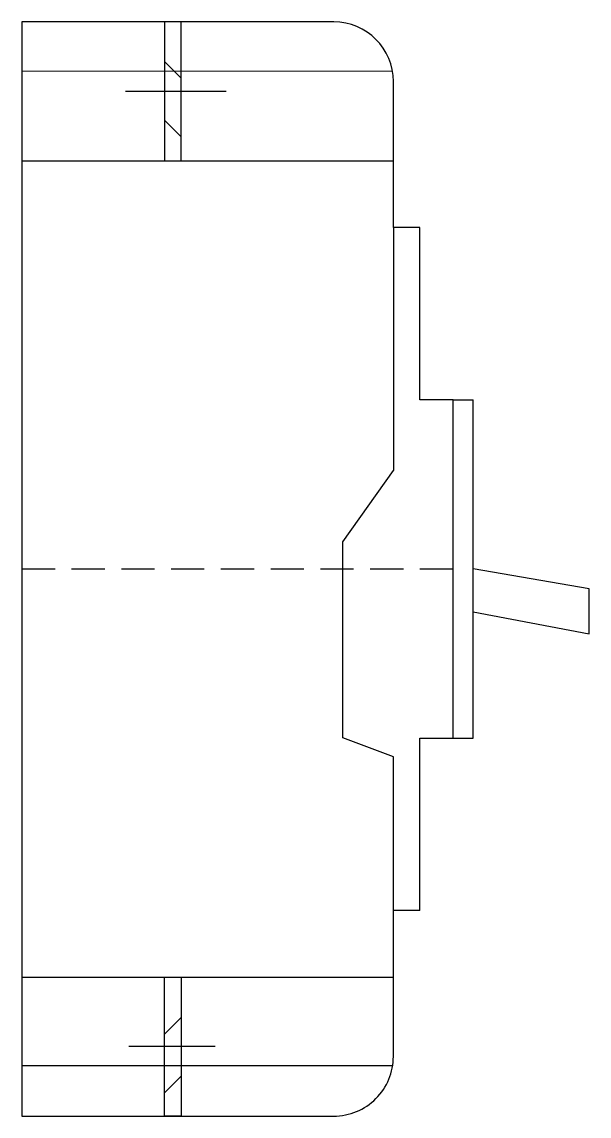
# Model space of a CAD drawing. Extents: x 0 to 86, y 0 to 165.
import ezdxf

# ---------------------------------------------------------------- set-up
doc = ezdxf.new("R2010")
doc.units = 0
doc.linetypes.add('HIDDEN', pattern=[0.375, 0.25, -0.125])

# ---------------------------------------------------------------- blocks, each defined once
blk = doc.blocks.new('fcdhcgftgyh')
h = blk.add_hatch()
h.set_pattern_fill('ANSI31', color=1, scale=50, angle=180, style=0)
h.set_pattern_definition([(135, (24207.7016, -2920.0524), (4.419417, 4.419417), [])])
h.paths.add_polyline_path([(22359.39, -989.2), (22356.89, -989.2), (22356.89, -1010.15), (22359.39, -1010.15)])
h = blk.add_hatch()
h.set_pattern_fill('ANSI31', color=1, scale=50, angle=180, style=0)
h.set_pattern_definition([(225, (24208.7016, 776.646), (4.419417, -4.419417), [])])
h.paths.add_polyline_path([(22359.39, -1154.2), (22356.89, -1154.2), (22356.89, -1133.26), (22359.39, -1133.26)])
for p, q in [((22382.39, -989.2), (22335.39, -989.2)), ((22391.39, -1020.2), (22391.39, -998.2)), ((22395.39, -1020.2), (22391.39, -1020.2)), ((22391.39, -1020.2), (22391.39, -1056.85)), ((22400.39, -1046.2), (22395.39, -1046.2)), ((22400.39, -1097.2), (22400.39, -1046.2)), ((22400.39, -1046.2), (22403.39, -1046.2)), ((22403.39, -1097.2), (22403.39, -1046.2)), ((22383.79, -1067.62), (22391.39, -1056.85)), ((22383.79, -1097.17), (22383.79, -1067.62)), ((22420.89, -1074.71), (22403.39, -1071.7)), ((22420.89, -1081.5), (22420.89, -1074.71)), ((22403.39, -1078.18), (22420.89, -1081.5)), ((22391.39, -1100.04), (22383.79, -1097.17)), ((22395.39, -1097.2), (22400.39, -1097.2)), ((22400.39, -1097.2), (22403.39, -1097.2)), ((22391.39, -1123.2), (22391.39, -1100.04)), ((22395.39, -1123.2), (22391.39, -1123.2))]:
    blk.add_line(p, q)
at = {"color": 1}
for p, q in [((22391.24, -996.61), (22335.39, -996.7)), ((22391.27, -1146.64), (22335.39, -1146.64))]:
    blk.add_line(p, q, dxfattribs=at)
at = {"color": 7}
for p, q in [((22366.2, -999.7), (22351, -999.7)), ((22364.51, -1143.7), (22351.5, -1143.7))]:
    blk.add_line(p, q, dxfattribs=at)
at = {"color": 3}
for p, q in [((22335.39, -1010.14), (22391.39, -1010.14)), ((22335.39, -1133.26), (22391.39, -1133.26))]:
    blk.add_line(p, q, dxfattribs=at)
at = {"color": 6, "linetype": 'HIDDEN', "ltscale": 20}
blk.add_line((22335.39, -1071.7), (22400.39, -1071.7), dxfattribs=at)
blk.add_lwpolyline([(22382.39, -989.2), (22335.39, -989.2), (22335.39, -1154.2), (22382.39, -1154.2, 0.414214), (22391.39, -1145.2), (22391.39, -1123.2)], format="xyb")
at = {"color": 1}
for points in [[(22359.39, -989.2), (22356.89, -989.2), (22356.89, -1010.15), (22359.39, -1010.15)], [(22359.39, -1154.2), (22356.89, -1154.2), (22356.89, -1133.26), (22359.39, -1133.26)]]:
    blk.add_lwpolyline(points, close=True, dxfattribs=at)
for points in [[(22395.39, -1046.2), (22395.39, -1020.2)], [(22395.39, -1123.2), (22395.39, -1097.2)]]:
    blk.add_lwpolyline(points)
blk.add_arc((22382.39, -998.2), 9, 0, 90)

msp = doc.modelspace()

# ---------------------------------------------------------------- block references
msp.add_blockref('fcdhcgftgyh', (-22335.39, 1154.2))

doc.saveas('drawing.dxf')
